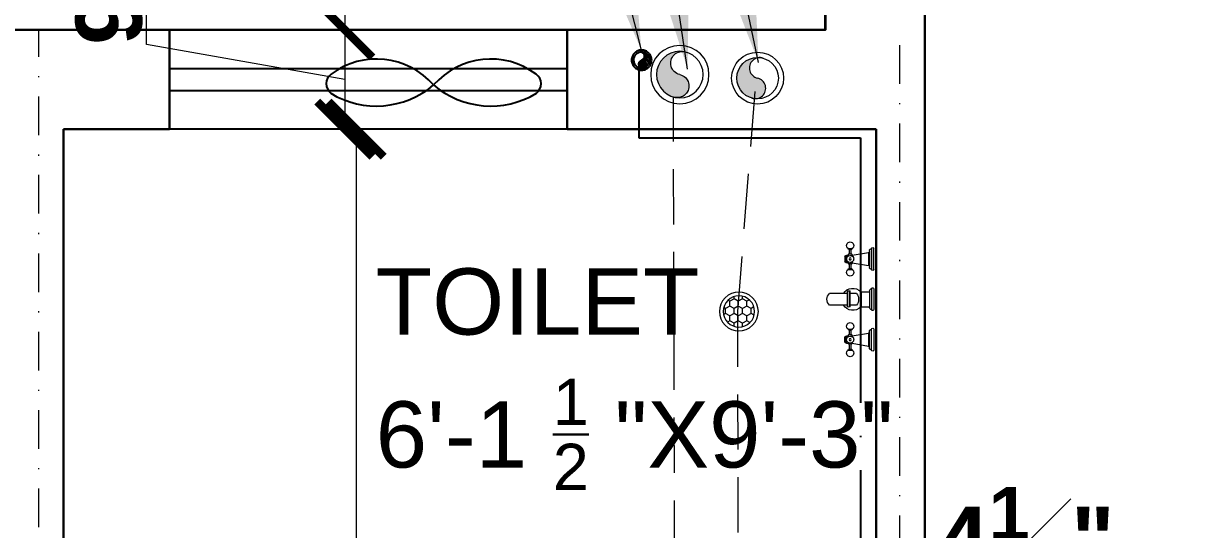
# Model space of a CAD drawing. Header units: feet. Extents: x 18471 to 30550, y -13540 to -11719.
# Drawn here: x 20928.5 to 21034.9, y -12610.9 to -12565.1 of the extents above; entities that cross this region are included whole.
import ezdxf

# ---------------------------------------------------------------- set-up
doc = ezdxf.new("R2010")
doc.units = ezdxf.units.FT
doc.header["$MEASUREMENT"] = 0
doc.header["$PDMODE"] = 2
for name, pattern in [('ACAD_ISO04W100', [30, 24, -3, 0, -3]), ('DASHDOT', [1, 0.5, -0.25, 0, -0.25]), ('DASHED', [0.75, 0.5, -0.25])]:
    doc.linetypes.add(name, pattern=pattern)
doc.layers.get('0').update_dxf_attribs({"lineweight": 30})
for name, color, linetype, lineweight in [('BEAM', 3, 'Continuous', 15), ('BLK_1_FLR_1_BATH', 7, 'Continuous', 0), ('DIM', 7, 'Continuous', 18), ('FIX', 212, 'Continuous', 13), ('P-SOIL', 6, 'Continuous', 18), ('P-WASTE', 130, 'Continuous', 18), ('PL-C.W.S', 90, 'ACAD_ISO04W100', 25), ('TEXT', 7, 'Continuous', 30), ('WALL', 10, 'Continuous', 30), ('wall 2', 7, 'Continuous', 40)]:
    doc.layers.add(name, color=color, linetype=linetype, lineweight=lineweight)
doc.layers.add('BLK_1_FLR_1_BLT_UP_AREA', color=25, linetype='Continuous', true_color=0x995f4c, plot=False)
doc.layers.add('BLK_1_FLR_1_CHAJJA', color=7, linetype='Continuous')
doc.layers.add('W2', color=173, linetype='Continuous')
doc.layers.add('BLK_1_FLR_1_REGULAR_ROOM_2', color=1, linetype='Continuous', plot=False)
doc.styles.add('AR. TEXT 01', font='arialbd.ttf')
doc.styles.add('TEX02', font='GARA.TTF')
doc.dimstyles.new('DIM 50', dxfattribs={"dimtxt": 6, "dimasz": 3, "dimexe": 6, "dimexo": 4, "dimgap": 0.3125, "dimtad": 1, "dimzin": 3, "dimdsep": 46, "dimlunit": 4, "dimtxsty": 'AR. TEXT 01', "dimblk": 'DOT', "dimcen": 0.09, "dimclrd": 5, "dimclre": 5, "dimclrt": 5, "dimazin": 0, "dimtfac": 0.8, "dimtofl": 0, "dimtmove": 1, "dimatfit": 3, "dimfxl": 6, "dimfxlon": 1, "dimfrac": 1, "dimtolj": 1, "dimtzin": 0, "dimlwd": -1, "dimlwe": -1, "dimarcsym": 1})

# ---------------------------------------------------------------- blocks, each defined once
blk = doc.blocks.new('_ArchTick')
at = {"color": 0, "linetype": 'ByBlock', "const_width": 0.15}
blk.add_lwpolyline([(-0.5, -0.5), (0.5, 0.5)], dxfattribs=at)
blk = doc.blocks.new('*D168')
at = {"layer": 'Defpoints', "color": 0, "transparency": 16777216}
for p in [(21001.18114544762, -12430.77846358907), (21001.18114544762, -12558.51330703618), (20642.68114544762, -12565.65837287717)]:
    blk.add_point(p, dxfattribs=at)
at = {"layer": 'DIM', "ltscale": 5, "transparency": 16777216}
for p, q in [((20642.68114544762, -12439.77846358907), (20642.68114544762, -12424.77846358907)), ((21001.18114544762, -12439.77846358907), (21001.18114544762, -12424.77846358907)), ((20642.68114544762, -12430.77846358907), (21001.18114544762, -12430.77846358907))]:
    blk.add_line(p, q, dxfattribs=at)
at = {"layer": 'DIM', "transparency": 16777216, "xscale": 5, "yscale": 5, "zscale": 5, "rotation": 180}
blk.add_blockref('_ArchTick', (20642.68114544762, -12430.77846358907), dxfattribs=at)
at = {"layer": 'DIM', "transparency": 16777216, "xscale": 5, "yscale": 5, "zscale": 5}
blk.add_blockref('_ArchTick', (21001.18114544762, -12430.77846358907), dxfattribs=at)
at = {"layer": 'DIM', "transparency": 16777216, "insert": (20821.93114544762, -12425.59456358907), "char_height": 6, "attachment_point": 5, "style": 'AR. TEXT 01'}
blk.add_mtext('\\A1;29\'-10{\\H0.800000x;\\S1#2;}"', dxfattribs=at)
blk = doc.blocks.new('*D170')
at = {"layer": 'Defpoints', "color": 0, "ltscale": 5, "transparency": 16777216}
for p in [(21227.68114544762, -12404.7890254763), (21227.68114544762, -12556.33949283584), (20642.68114544762, -12602.67774282329)]:
    blk.add_point(p, dxfattribs=at)
at = {"layer": 'DIM', "ltscale": 5, "transparency": 16777216}
for p, q in [((20642.68114544762, -12413.7890254763), (20642.68114544762, -12398.7890254763)), ((21227.68114544762, -12413.7890254763), (21227.68114544762, -12398.7890254763)), ((20642.68114544762, -12404.7890254763), (21227.68114544762, -12404.7890254763))]:
    blk.add_line(p, q, dxfattribs=at)
at = {"layer": 'DIM', "ltscale": 5, "transparency": 16777216, "xscale": 5, "yscale": 5, "zscale": 5, "rotation": 180}
blk.add_blockref('_ArchTick', (20642.68114544762, -12404.7890254763), dxfattribs=at)
at = {"layer": 'DIM', "ltscale": 5, "transparency": 16777216, "xscale": 5, "yscale": 5, "zscale": 5}
blk.add_blockref('_ArchTick', (21227.68114544762, -12404.7890254763), dxfattribs=at)
at = {"layer": 'DIM', "ltscale": 5, "transparency": 16777216, "insert": (20935.18114544762, -12401.41104116525), "char_height": 6, "attachment_point": 5, "style": 'AR. TEXT 01'}
blk.add_mtext('\\A1;48\'-9"', dxfattribs=at)
blk = doc.blocks.new('*D175')
at = {"layer": 'Defpoints', "color": 0, "ltscale": 5, "transparency": 16777216}
for p in [(20932.18114544762, -12628.28146184822), (20927.68114544762, -12647.12126941966), (20932.18114544762, -12647.38947879853)]:
    blk.add_point(p, dxfattribs=at)
at = {"layer": 'DIM', "ltscale": 5, "transparency": 16777216}
for p, q in [((20919.69463527269, -12608.64782439939), (20903.74248656873, -12608.64782439939)), ((20929.93114544762, -12628.28146184822), (20919.69463527269, -12608.64782439939)), ((20927.68114544762, -12637.28146184822), (20927.68114544762, -12622.28146184822)), ((20932.18114544762, -12637.28146184822), (20932.18114544762, -12622.28146184822)), ((20927.68114544762, -12628.28146184822), (20932.18114544762, -12628.28146184822))]:
    blk.add_line(p, q, dxfattribs=at)
at = {"layer": 'DIM', "ltscale": 5, "transparency": 16777216, "xscale": 5, "yscale": 5, "zscale": 5, "rotation": 180}
blk.add_blockref('_ArchTick', (20927.68114544762, -12628.28146184822), dxfattribs=at)
at = {"layer": 'DIM', "ltscale": 5, "transparency": 16777216, "xscale": 5, "yscale": 5, "zscale": 5}
blk.add_blockref('_ArchTick', (20932.18114544762, -12628.28146184822), dxfattribs=at)
at = {"layer": 'DIM', "ltscale": 5, "transparency": 16777216, "insert": (20911.71856092072, -12603.51567910607), "char_height": 6, "attachment_point": 5, "style": 'AR. TEXT 01'}
blk.add_mtext('\\A1;4{\\H0.8x;\\S1#2;}"', dxfattribs=at)
blk = doc.blocks.new('*D177')
at = {"layer": 'Defpoints', "color": 0, "ltscale": 5, "transparency": 16777216}
for p in [(21010.18114544761, -12628.28146184822), (21005.78114544762, -12649.74987343633), (21010.18114544761, -12654.31095391359)]:
    blk.add_point(p, dxfattribs=at)
at = {"layer": 'DIM', "ltscale": 5, "transparency": 16777216}
for p, q in [((21007.98114544761, -12628.28146184822), (21011.36766403561, -12616.9930665549)), ((21011.36766403561, -12616.9930665549), (21027.31981273957, -12616.9930665549)), ((21005.78114544762, -12637.28146184822), (21005.78114544762, -12622.28146184822)), ((21010.18114544761, -12637.28146184822), (21010.18114544761, -12622.28146184822)), ((21005.78114544762, -12628.28146184822), (21010.18114544761, -12628.28146184822))]:
    blk.add_line(p, q, dxfattribs=at)
at = {"layer": 'DIM', "ltscale": 5, "transparency": 16777216, "xscale": 5, "yscale": 5, "zscale": 5, "rotation": 180}
blk.add_blockref('_ArchTick', (21005.78114544762, -12628.28146184822), dxfattribs=at)
at = {"layer": 'DIM', "ltscale": 5, "transparency": 16777216, "xscale": 5, "yscale": 5, "zscale": 5}
blk.add_blockref('_ArchTick', (21010.18114544761, -12628.28146184822), dxfattribs=at)
at = {"layer": 'DIM', "ltscale": 5, "transparency": 16777216, "insert": (21019.34373838759, -12611.86092126159), "char_height": 6, "attachment_point": 5, "style": 'AR. TEXT 01'}
blk.add_mtext('\\A1;4{\\H0.8x;\\S1#2;}"', dxfattribs=at)
blk = doc.blocks.new('*D199')
at = {"layer": 'Defpoints', "color": 0, "ltscale": 5, "transparency": 16777216}
for p in [(20980.87691454543, -12520.65837288002), (20957.64337954695, -12565.65837287716), (20989.48114544763, -12565.65837287716)]:
    blk.add_point(p, dxfattribs=at)
at = {"layer": 'DIM', "ltscale": 5, "transparency": 16777216}
for p, q in [((20966.64337954695, -12520.65837288002), (20951.64337954695, -12520.65837288002)), ((20957.64337954695, -12520.65837288002), (20957.64337954695, -12565.65837287716)), ((20957.64337954695, -12543.15837287859), (20932.89627283256, -12542.8458728786)), ((20932.89627283256, -12542.8458728786), (20932.89627283256, -12560.82012253754)), ((20966.64337954695, -12565.65837287716), (20951.64337954695, -12565.65837287716))]:
    blk.add_line(p, q, dxfattribs=at)
at = {"layer": 'DIM', "ltscale": 5, "transparency": 16777216, "xscale": 5, "yscale": 5, "zscale": 5}
for p, rotation in [((20957.64337954695, -12520.65837288002), 90), ((20957.64337954695, -12565.65837287716), 270)]:
    blk.add_blockref('_ArchTick', p, dxfattribs=dict(at, rotation=rotation))
at = {"layer": 'DIM', "ltscale": 5, "transparency": 16777216, "insert": (20929.5182885215, -12551.83299770807), "char_height": 6, "attachment_point": 5, "rotation": 90, "style": 'AR. TEXT 01'}
blk.add_mtext('\\A1;3\'-9"', dxfattribs=at)
blk = doc.blocks.new('*D200')
at = {"layer": 'Defpoints', "color": 0, "ltscale": 5, "transparency": 16777216}
for p in [(20989.48114544763, -12565.65837287715), (20957.64337954701, -12574.65837287713), (20991.78114544762, -12574.65837287713)]:
    blk.add_point(p, dxfattribs=at)
at = {"layer": 'DIM', "ltscale": 5, "transparency": 16777216}
for p, q in [((20939.68750471737, -12566.99155415274), (20939.68750471737, -12558.41430312955)), ((20966.64337954701, -12565.65837287715), (20951.64337954701, -12565.65837287715)), ((20957.64337954701, -12565.65837287715), (20957.64337954701, -12574.65837287713)), ((20957.64337954701, -12570.15837287714), (20939.68750471737, -12566.99155415274)), ((20966.64337954701, -12574.65837287713), (20951.64337954701, -12574.65837287713))]:
    blk.add_line(p, q, dxfattribs=at)
at = {"layer": 'DIM', "ltscale": 5, "transparency": 16777216, "xscale": 5, "yscale": 5, "zscale": 5}
for p, rotation in [((20957.64337954701, -12565.65837287715), 90), ((20957.64337954701, -12574.65837287713), 270)]:
    blk.add_blockref('_ArchTick', p, dxfattribs=dict(at, rotation=rotation))
at = {"layer": 'DIM', "ltscale": 5, "transparency": 16777216, "insert": (20936.30952040631, -12562.70292864115), "char_height": 6, "attachment_point": 5, "rotation": 90, "style": 'AR. TEXT 01'}
blk.add_mtext('\\A1;9"', dxfattribs=at)
blk = doc.blocks.new('*D201')
at = {"layer": 'Defpoints', "color": 0, "transparency": 16777216}
for p in [(20988.08945183256, -12574.65837287714), (20958.6895881018, -12685.65837288002), (20970.10861218696, -12685.65837288002)]:
    blk.add_point(p, dxfattribs=at)
at = {"layer": 'DIM', "ltscale": 5, "transparency": 16777216}
for p, q in [((20967.6895881018, -12574.65837287714), (20952.6895881018, -12574.65837287714)), ((20958.6895881018, -12574.65837287714), (20958.6895881018, -12685.65837288002)), ((20966.10861218696, -12685.65837288002), (20952.6895881018, -12685.65837288002))]:
    blk.add_line(p, q, dxfattribs=at)
at = {"layer": 'DIM', "transparency": 16777216, "xscale": 5, "yscale": 5, "zscale": 5}
for p, rotation in [((20958.6895881018, -12574.65837287714), 90), ((20958.6895881018, -12685.65837288002), 270)]:
    blk.add_blockref('_ArchTick', p, dxfattribs=dict(at, rotation=rotation))
at = {"layer": 'DIM', "transparency": 16777216, "insert": (20955.31108810157, -12645.79872846539), "char_height": 6, "attachment_point": 5, "rotation": 90, "style": 'AR. TEXT 01'}
blk.add_mtext('\\A1;9\'-3"', dxfattribs=at)
blk = doc.blocks.new('V V F F')
at = {"layer": 'P-SOIL'}
h = blk.add_hatch(color=256, dxfattribs=at)
edge = h.paths.add_edge_path()
edge.add_ellipse((-1174.897316543749, -1791.3298966888), major_axis=(1.414213562375234, 1.414213562375234), ratio=0.9999999999999499, start_angle=324.3817967229876, end_angle=414.3817953112706, ccw=False)
edge.add_ellipse((-1174.897316543744, -1791.329896688799), major_axis=(-1.414213562371475, 1.414213562371475), ratio=0.9999999999999051, start_angle=144.3817981341165, end_angle=234.38179672296718, ccw=False)
edge.add_ellipse((-1174.679076648762, -1792.307395880055), major_axis=(-0.7082137126540621, 0.7082137126540621), ratio=0.9999999999993141, start_angle=-32.414351506228286, end_angle=141.1779476256419, ccw=False)
edge.add_ellipse((-1175.115556434453, -1790.352397491549), major_axis=(-0.7082137126629422, 0.7082137126629423), ratio=0.9999999999987264, start_angle=147.585648493852, end_angle=321.1779422778182)
for radius in [2.499999999999999, 1.999999999999998]:
    blk.add_circle((-1174.897316543745, -1791.329896688808), radius, dxfattribs=at)
for centre, start, end in [((-1175.115556434463, -1790.352397491549), 282.5856484936799, 108.9933520330306), ((-1174.679076648769, -1792.307395880055), 102.5856484936798, 288.9933520330306)]:
    blk.add_arc(centre, 1.001565437499833, start, end, dxfattribs=at)
blk = doc.blocks.new('100')
at = {"layer": 'P-WASTE'}
blk.add_hatch(color=256, dxfattribs=at).paths.add_polyline_path([(0.3260249795212076, 1.973248008309383, 0.4142135551564638), (-1.973248001145293, 0.3260250230132442, 0.414213555159394), (-0.3260250724852085, -1.973247998235819, 0.9455893433159012), (-1.45519e-11, -5.457e-12, -0.9455892991167292)])
for radius in [2.499999999999999, 1.999999999999998]:
    blk.add_circle((2.12549e-09, -3.00588e-09), radius, dxfattribs=at)
for centre, start, end in [((0.21823989284348, 0.9774991942531398), 71.00664796697363, 257.4143515063175), ((-0.21823989285076, -0.97749919425223), 251.0066479669736, 77.41435150631733)]:
    blk.add_arc(centre, 1.001565437499833, start, end, dxfattribs=at)
blk = doc.blocks.new('_Dot')
at = {"color": 0, "linetype": 'ByBlock', "lineweight": -2}
blk.add_line((-0.5, 0), (-1, 0), dxfattribs=at)
at = {"color": 0, "linetype": 'ByBlock', "const_width": 0.5}
blk.add_lwpolyline([(-0.25, 0, 1), (0.25, 0, 1)], format="xyb", close=True, dxfattribs=at)
blk = doc.blocks.new('DF DF')
at = {"layer": 'PL-C.W.S', "ltscale": 2}
h = blk.add_hatch(dxfattribs=at)
h.set_pattern_fill('JIS_LC_20', color=256, scale=0.00030976, style=0)
h.set_pattern_definition([(135.0000000015881, (-713.6371133431317, -1892.405334894047), (0.0045997013275512, 0.0045997013272962), []), (135.0000000015881, (-713.6372434423317, -1892.405334894047), (0.0045997013275512, 0.0045997013272962), [])])
edge = h.paths.add_edge_path()
edge.add_ellipse((-1141.155969474507, -1786.047756641909), major_axis=(-0.0172638459292222, 3.67380965955e-05), ratio=0.9999999999448315, start_angle=109.7335148373989, end_angle=250.5103398213486)
edge.add_ellipse((-1141.150174988148, -1786.064019041909), major_axis=(-0.0325247972641925, 1.33438009235e-05), ratio=0.9999999999445645, start_angle=180.0235064780413, end_angle=270.02350647804116, ccw=False)
edge.add_ellipse((-1141.150174988148, -1786.064019041909), major_axis=(0.0325247727854484, 4.20759883691e-05), ratio=0.9999999999445631, start_angle=269.92587879808355, end_angle=359.9258787994174, ccw=False)
edge.add_ellipse((-1141.143692296203, -1786.080281441909), major_axis=(0.0175068814637724, 7.0747587468e-06), ratio=0.9999999999445439, start_angle=111.71059004010041, end_angle=248.24310202751678, ccw=False)
at = {"layer": 'PL-C.W.S', "ltscale": 2, "extrusion": (0, 0, -1)}
for centre, major_axis, ratio, start_param, end_param in [((-1141.150174988148, -1786.064019041909), (0.0403307360506055, 3.58698504617e-05), 0.99999999994456, 3.142482045763561, 9.425667352943147), ((-1141.150174988148, -1786.064019041909), (0.0325247258547981, 6.94492913112e-05), 0.9999999999445602, 3.14372792710681, 9.426913234286395), ((-1141.143692296203, -1786.080281441909), (-0.0175068160262084, 4.83866055586e-05), 0.9999999999442701, -1.194234800505054, 1.188707069907176), ((-1141.157000834208, -1786.047895540491), (0.0175068160262084, -4.83866055586e-05), 0.9999999999442701, -1.194234800505054, 1.188707069907176)]:
    blk.add_ellipse(centre, major_axis=major_axis, ratio=ratio, start_param=start_param, end_param=end_param, dxfattribs=at)
blk = doc.blocks.new('SDSD')
at = {"layer": 'P-WASTE'}
h = blk.add_hatch(dxfattribs=at)
h.set_pattern_fill('HONEY', color=1, scale=5, angle=89.99999999999999, style=0)
h.set_pattern_definition([(90, (-50211.70994705233, 107515.0274732832), (-0.9610410944236026, 1.664572011413838), [1.109714674275892, -2.219429348551784]), (210.0000000065067, (-50211.70994705233, 107515.0274732832), (-0.9610411007230739, -1.664572007776834), [1.109714674057612, -2.219429348115224]), (149.9999999934931, (-50211.70994705233, 107515.0274732832), (-1.922082195146676, 3.6370019e-09), [-2.219429348115224, 1.109714674057612])])
edge = h.paths.add_edge_path()
edge.add_ellipse((782.6991829816105, -7166.742797922514), major_axis=(2.510997668090563, 2.510997668090568), ratio=0.9999999999971002, start_angle=0, end_angle=360, ccw=False)
at = {"layer": 'P-WASTE', "extrusion": (0, 0, -1)}
for centre, major_axis, ratio, start_param, end_param in [((782.6991829816105, -7166.742797922309), (3.113637108428522, 3.113637108428522), 0.99999999999766, 3.141592653458931, 9.424777960638515), ((782.6991829816105, -7166.742797922514), (3.113637108428516, 3.113637108428521), 0.9999999999953298, 3.141592653458931, 9.424777960638515), ((782.6991829816105, -7166.742797922309), (2.510997668090565, 2.510997668090568), 0.9999999999971, 3.141592653459396, 9.424777960638982), ((782.6991829816105, -7166.742797922514), (2.510997668090565, 2.510997668090568), 0.9999999999971, 3.141592653459396, 9.424777960638982)]:
    blk.add_ellipse(centre, major_axis=major_axis, ratio=ratio, start_param=start_param, end_param=end_param, dxfattribs=at)
blk = doc.blocks.new('fdfff')
at = {"layer": 'FIX'}
for p, q in [((-439.9936460015013, -5099.794814732304, 0.20762841340752), (-439.9936460015013, -5098.092338620205, 0.20762841340752)), ((-439.7870236596209, -5098.078081011102, 0.22817528969225), (-439.7870236596209, -5099.809340666404, 0.20762841340752)), ((-439.6376845878258, -5098.23440669429, 0.22817528969225), (-439.6376845878258, -5099.652746658321, 0.22817528969225)), ((-438.2163880382141, -5098.639274051369, 1.070132213926159), (-439.5423170475113, -5098.413384540116, 1.070132213926159)), ((-439.5423170475113, -5098.413384540116, 1.070132213926159), (-439.5423170475113, -5099.473768812393, 1.070132213926159)), ((-437.8761535013033, -5098.079588376322, 1.070132213926159), (-438.205106988811, -5098.079588376322, 1.070132213926159)), ((-438.205106988811, -5098.079588376322, 1.070132213926159), (-438.205106988811, -5098.110718818439, 1.070132213926159)), ((-438.1502720053247, -5098.557215489591, 1.070132213926159), (-437.9310915181995, -5098.557215489591, 1.070132213926159)), ((-437.9572165929129, -5098.160090196818, 1.070132213926159), (-438.1241469305241, -5098.160090196818, 1.070132213926159)), ((-437.8761535013033, -5098.079588376322, 1.070132213926159), (-437.8761535013033, -5098.110718818439, 1.070132213926159)), ((-437.8564111968151, -5098.635829710431, 1.070132213926159), (-437.8564111968151, -5098.711869751176, 1.070132213926159)), ((-437.7329530385032, -5098.636270803428, 1.070132213926159), (-437.7329530385032, -5099.250882549073, 1.070132213926159)), ((-437.6711387261166, -5098.666774950295, 1.070132213926159), (-437.7329530385032, -5098.666774950295, 1.070132213926159)), ((-437.6711387261166, -5098.666774950295, 1.070132213926159), (-437.6711387261166, -5099.220378402307, 1.070132213926159)), ((-437.6100551688286, -5098.729148853403, 1.070132213926159), (-437.6100551688286, -5099.158004499201, 1.070132213926159)), ((-438.2163880382141, -5099.247879301241, 1.070132213926159), (-439.5423170475113, -5099.473768812393, 1.070132213926159)), ((-438.205106988811, -5099.807564976261, 1.070132213926159), (-438.205106988811, -5099.776434534056, 1.070132213926159)), ((-437.8761535013033, -5099.807564976261, 1.070132213926159), (-438.205106988811, -5099.807564976261, 1.070132213926159)), ((-438.1502720053247, -5099.329937862909, 1.070132213926159), (-437.9310915181995, -5099.329937862909, 1.070132213926159)), ((-437.9572165929129, -5099.727063155762, 1.070132213926159), (-438.1241469305241, -5099.727063155762, 1.070132213926159)), ((-437.8761535013033, -5099.807564976261, 1.070132213926159), (-437.8761535013033, -5099.776434534056, 1.070132213926159)), ((-437.8564111968151, -5099.251323642151, 1.070132213926159), (-437.8564111968151, -5099.17528360142, 1.070132213926159)), ((-437.6711387261166, -5099.220378402307, 1.070132213926159), (-437.7329530385032, -5099.220378402307, 1.070132213926159)), ((-439.9936460015013, -5101.40166845412, -0.64357942327109), (-439.9936460015013, -5103.104144566191, -0.64357942327109)), ((-439.7870236596209, -5101.387410844953, -0.62303254698635), (-439.7870236596209, -5103.118670500254, -0.64357942327109)), ((-439.6376845878258, -5101.544018196008, -0.62303254698635), (-439.6376845878258, -5102.962076492151, -0.62303254698635)), ((-438.9422280378346, -5101.643157002909, 1.070132213926159), (-439.6376845878258, -5101.643157002909, 1.070132213926159)), ((-438.9422280378346, -5101.643157002909, 1.070132213926159), (-438.9422280378346, -5102.885394816667, 1.070132213926159)), ((-438.9074385237178, -5101.628709930708, 1.070132213926159), (-438.9074385237178, -5102.899841888831, 1.070132213926159)), ((-438.5638060339259, -5101.784066761458), (-438.0423340749984, -5101.784066761458)), ((-438.0423340749984, -5102.888360252912, 1.070132213926159), (-438.0423340749984, -5101.579353504671, 1.070132213926159)), ((-438.0177171031244, -5102.894312139317, 1.070132213926159), (-438.0177171031244, -5101.573401618288, 1.070132213926159)), ((-437.8198283457022, -5101.573401618288, 1.070132213926159), (-437.8198283457022, -5102.894312139317, 1.070132213926159)), ((-437.7952113737118, -5101.579353504671, 1.070132213926159), (-437.7952113737118, -5102.888360252912, 1.070132213926159)), ((-437.7952113737118, -5101.784066761458), (-436.3390548183232, -5101.784066761458)), ((-438.9422280378346, -5102.885394816667, 1.070132213926159), (-439.6376845878258, -5102.885394816667, 1.070132213926159)), ((-438.5638060339259, -5102.74448505808), (-438.0423340749984, -5102.74448505808)), ((-437.7952113737118, -5102.74448505808), (-436.3390548183232, -5102.74448505808)), ((-439.9936460015013, -5104.733495657638, 0.20762841340752), (-439.9936460015013, -5106.435971769708, 0.20762841340752)), ((-439.7870236596209, -5106.450229378868, 0.22817528969225), (-439.7870236596209, -5104.718969723559, 0.20762841340752)), ((-437.8761535013033, -5104.720745413695, 1.070132213926159), (-438.205106988811, -5104.720745413695, 1.070132213926159)), ((-438.205106988811, -5104.720745413695, 1.070132213926159), (-438.205106988811, -5104.751875855887, 1.070132213926159)), ((-437.9572165929129, -5104.801247234149, 1.070132213926159), (-438.1241469305241, -5104.801247234149, 1.070132213926159)), ((-437.8761535013033, -5104.720745413695, 1.070132213926159), (-437.8761535013033, -5104.751875855887, 1.070132213926159)), ((-439.6376845878258, -5106.293903695674, 0.22817528969225), (-439.6376845878258, -5104.875563731662, 0.22817528969225)), ((-438.2163880382141, -5105.280431088729, 1.070132213926159), (-439.5423170475113, -5105.054541577519, 1.070132213926159)), ((-439.5423170475113, -5105.054541577519, 1.070132213926159), (-439.5423170475113, -5106.114925849761, 1.070132213926159)), ((-438.1502720053247, -5105.198372526995, 1.070132213926159), (-437.9310915181995, -5105.198372526995, 1.070132213926159)), ((-437.8564111968151, -5105.276986747828, 1.070132213926159), (-437.8564111968151, -5105.353026788449, 1.070132213926159)), ((-437.7329530385032, -5105.892039586477, 1.070132213926159), (-437.7329530385032, -5105.277427840883, 1.070132213926159)), ((-437.6711387261166, -5105.307931987656, 1.070132213926159), (-437.7329530385032, -5105.307931987656, 1.070132213926159)), ((-437.6711387261166, -5105.861535439689, 1.070132213926159), (-437.6711387261166, -5105.307931987656, 1.070132213926159)), ((-437.6100551688286, -5105.799161536561, 1.070132213926159), (-437.6100551688286, -5105.370305890772, 1.070132213926159)), ((-438.2163880382141, -5105.889036338595, 1.070132213926159), (-439.5423170475113, -5106.114925849761, 1.070132213926159)), ((-438.205106988811, -5106.448722013643, 1.070132213926159), (-438.205106988811, -5106.417591571428, 1.070132213926159)), ((-437.8761535013033, -5106.448722013643, 1.070132213926159), (-438.205106988811, -5106.448722013643, 1.070132213926159)), ((-438.1502720053247, -5105.971094900327, 1.070132213926159), (-437.9310915181995, -5105.971094900327, 1.070132213926159)), ((-437.9572165929129, -5106.368220193107, 1.070132213926159), (-438.1241469305241, -5106.368220193107, 1.070132213926159)), ((-437.8761535013033, -5106.448722013643, 1.070132213926159), (-437.8761535013033, -5106.417591571428, 1.070132213926159)), ((-437.8564111968151, -5105.892480679511, 1.070132213926159), (-437.8564111968151, -5105.816440638811, 1.070132213926159)), ((-437.6711387261166, -5105.861535439689, 1.070132213926159), (-437.7329530385032, -5105.861535439689, 1.070132213926159))]:
    blk.add_line(p, q, dxfattribs=at)
for centre in [(-438.0406817617186, -5098.943576676255, -0.5864398341488803), (-438.0406817617186, -5105.584733713709, -0.5864398341488803)]:
    blk.add_circle(centre, 0.0820232687790191, dxfattribs=at)
for centre, radius, start, end in [((-439.8887157135177, -5098.108106581727, 0.20762841340752), 0.1061084065881228, 16.58870761552081, 171.4540590152905), ((-438.0406817617186, -5097.833033056319, 0.19733891487661), 0.2960358240422817, 303.6067164626585, 236.3932835373415), ((-439.7190729585997, -5098.057221847092, 0.22817528969225), 0.0710019746964819, 196.8581806348353, 267.4116657366103), ((-439.7263056866067, -5098.218159492842, 0.22817528969225), 0.0900981171500153, 349.6111421854599, 87.43871116543016), ((-439.6717213939118, -5098.521132158378, 1.070132213926159), 0.1683895308833376, 39.7822189855939, 78.33837664191098), ((-438.0406817617186, -5098.943576676255, -0.5864398341488803), 0.2960468548223106, 125.8538504705797, 234.1461495294202), ((-438.0979048660083, -5098.66714936601, 1.070132213926159), 0.1217693494315759, 115.4708534690639, 197.4312066331036), ((-438.0406817617186, -5098.943576676255, -0.5864398341488803), 0.2960468548223106, 234.1461495294202, 125.8538504705797), ((-438.1328376815071, -5098.083294132042, 1.070132213926159), 0.0772979055238589, 200.7807033480267, 276.5323884085066), ((-439.3257287006126, -5098.280465544776, 1.070132213926159), 1.207596362525283, 346.7515409576356, 5.720845926215266), ((-436.7556348228244, -5098.280465544776, 1.070132213926159), 1.207596362525283, 174.2791540737846, 193.2484590423643), ((-437.9484228086075, -5098.083294132042, 1.070132213926159), 0.0772979055238589, 263.4676115914934, 339.2192966519734), ((-437.9834586575161, -5098.66714936601, 1.070132213926159), 0.1217693494315759, 342.5687933668964, 64.5291465309361), ((-437.7951816226121, -5098.775857415471, 1.070132213926159), 0.1528293785214648, 65.97238845840135, 113.6181989813814), ((-437.6874965070165, -5098.743891237326, 1.070132213926159), 0.0788320919670414, 10.77833825125858, 78.02402359804032), ((-439.8887157135177, -5099.779046770782, 0.20762841340752), 0.1061084065881228, 188.5459409847095, 343.4112923844792), ((-439.7190729585997, -5099.829931505403, 0.22817528969225), 0.0710019746964819, 92.5883342633898, 163.1418193651646), ((-439.7263056866067, -5099.66899385977, 0.22817528969225), 0.0900981171500153, 272.5612888345698, 10.38885781454017), ((-439.6717213939118, -5099.36602119419, 1.070132213926159), 0.1683895308833376, 281.6616233580891, 320.2177810144061), ((-438.0406817617186, -5100.054120296249, 0.19733891487661), 0.2960358240422817, 123.6067164626584, 56.39328353734151), ((-438.0979048660083, -5099.220003986506, 1.070132213926159), 0.1217693494315759, 162.5687933668963, 244.5291465309361), ((-438.1328376815071, -5099.803859220461, 1.070132213926159), 0.0772979055238589, 83.46761159149342, 159.2192966519733), ((-439.3257287006126, -5099.606687807725, 1.070132213926159), 1.207596362525283, 354.2791540737847, 13.24845904236436), ((-436.7556348228244, -5099.606687807725, 1.070132213926159), 1.207596362525283, 166.7515409576356, 185.7208459262151), ((-437.9484228086075, -5099.803859220461, 1.070132213926159), 0.0772979055238589, 20.78070334802668, 96.53238840850653), ((-437.9834586575161, -5099.220003986506, 1.070132213926159), 0.1217693494315759, 295.4708534690638, 17.43120663310359), ((-437.7951816226121, -5099.11129593711, 1.070132213926159), 0.1528293785214648, 246.3818010186186, 294.0276115415987), ((-437.6874965070165, -5099.143262115255, 1.070132213926159), 0.0788320919670414, 281.9759764019597, 349.2216617487414), ((-439.8887157135177, -5101.417436415628, -0.64357942327109), 0.1061084065881228, 16.58870761552081, 171.4540590152905), ((-439.7190729585997, -5101.366551680943, -0.62303254698635), 0.0710019746964819, 196.8581806348353, 267.4116657366103), ((-439.7379514951023, -5101.537042764008, -0.62303254698635), 0.1005092501170441, 356.0204226082332, 81.02943074122697), ((-438.9406922832129, -5101.597743930375, 1.070132213926159), 0.0454390328152913, 268.0631406409744, 317.0402371382626), ((-438.2591341615189, -5102.264275909736, 0.2274752523048), 0.9073167708099047, 31.95566866844981, 135.6046319082383), ((-437.9772300153272, -5102.26426442853), 0.7580641298657237, 140.694691672089, 219.305308327911), ((-437.9187727243988, -5102.036518843888, 1.070132213926159), 0.4735689546355308, 74.87562468803317, 105.1243753119668), ((-436.7657116207118, -5102.264275909736), 0.642368160172695, 311.6204880951193, 48.37951190488075), ((-438.9406922832129, -5102.930807889258, 1.070132213926159), 0.0454390328152913, 42.95976286234757, 91.93685935902559), ((-438.2591341615189, -5102.264275909736, 0.2274752523048), 0.9073167708099047, 224.3953680917617, 328.0443313315501), ((-439.8887157135177, -5103.088376604659, -0.64357942327109), 0.1061084065881228, 188.5459409847095, 343.4112923844792), ((-439.7190729585997, -5103.13926133934, -0.62303254698635), 0.0710019746964819, 92.5883342633898, 163.1418193651646), ((-439.7379514951023, -5102.969051924148, -0.62303254698635), 0.1005092501170441, 278.970569258773, 3.97957739176681), ((-437.9187727243988, -5102.431194913719, 1.070132213926159), 0.4735689546355308, 254.8756246880333, 285.1243753119667), ((-439.8887157135177, -5104.749263619094, 0.20762841340752), 0.1061084065881228, 16.58870761552081, 171.4540590152905), ((-439.7190729585997, -5104.698378884473, 0.22817528969225), 0.0710019746964819, 196.8581806348353, 267.4116657366103), ((-439.7263056866067, -5104.859316530208, 0.22817528969225), 0.0900981171500153, 349.6111421854599, 87.43871116543016), ((-438.0406817617186, -5104.474190093693, 0.19733891487661), 0.2960358240422817, 303.6067164626585, 236.3932835373415), ((-438.1328376815071, -5104.724451169408, 1.070132213926159), 0.0772979055238589, 200.7807033480267, 276.5323884085066), ((-439.3257287006126, -5104.921622582267, 1.070132213926159), 1.207596362525283, 346.7515409576356, 5.720845926215266), ((-436.7556348228244, -5104.921622582267, 1.070132213926159), 1.207596362525283, 174.2791540737846, 193.2484590423643), ((-437.9484228086075, -5104.724451169408, 1.070132213926159), 0.0772979055238589, 263.4676115914934, 339.2192966519734), ((-439.6286175491114, -5105.077071024918, 1.070132213926159), 0.089192783151332, 14.63098900816078, 95.83457521870675), ((-438.0406817617186, -5105.584733713709, -0.5864398341488803), 0.2960468548223106, 125.8538504705797, 234.1461495294202), ((-438.0979048660083, -5105.308306403407, 1.070132213926159), 0.1217693494315759, 115.4708534690639, 197.4312066331036), ((-438.0406817617186, -5105.584733713709, -0.5864398341488803), 0.2960468548223106, 234.1461495294202, 125.8538504705797), ((-437.9834586575161, -5105.308306403407, 1.070132213926159), 0.1217693494315759, 342.5687933668964, 64.5291465309361), ((-437.7951816226121, -5105.417014452876, 1.070132213926159), 0.1528293785214648, 65.97238845840135, 113.6181989813814), ((-437.6874965070165, -5105.38504827473, 1.070132213926159), 0.0788320919670414, 10.77833825125858, 78.02402359804032), ((-439.8887157135177, -5106.42020380818, 0.20762841340752), 0.1061084065881228, 188.5459409847095, 343.4112923844792), ((-439.7190729585997, -5106.471088542879, 0.22817528969225), 0.0710019746964819, 92.5883342633898, 163.1418193651646), ((-439.7263056866067, -5106.310150897129, 0.22817528969225), 0.0900981171500153, 272.5612888345698, 10.38885781454017), ((-439.6286175491114, -5106.092396402408, 1.070132213926159), 0.089192783151332, 264.1654247812933, 345.3690109918392), ((-438.0406817617186, -5106.695277333725, 0.19733891487661), 0.2960358240422817, 123.6067164626584, 56.39328353734151), ((-438.0979048660083, -5105.861161023888, 1.070132213926159), 0.1217693494315759, 162.5687933668963, 244.5291465309361), ((-438.1328376815071, -5106.445016257822, 1.070132213926159), 0.0772979055238589, 83.46761159149342, 159.2192966519733), ((-439.3257287006126, -5106.247844845158, 1.070132213926159), 1.207596362525283, 354.2791540737847, 13.24845904236436), ((-436.7556348228244, -5106.247844845158, 1.070132213926159), 1.207596362525283, 166.7515409576356, 185.7208459262151), ((-437.9484228086075, -5106.445016257822, 1.070132213926159), 0.0772979055238589, 20.78070334802668, 96.53238840850653), ((-437.9834586575161, -5105.861161023888, 1.070132213926159), 0.1217693494315759, 295.4708534690638, 17.43120663310359), ((-437.7951816226121, -5105.752452974477, 1.070132213926159), 0.1528293785214648, 246.3818010186186, 294.0276115415987), ((-437.6874965070165, -5105.784419152609, 1.070132213926159), 0.0788320919670414, 281.9759764019597, 349.2216617487414)]:
    blk.add_arc(centre, radius, start, end, dxfattribs=at)
blk = doc.blocks.new('SWFEFF')
at = {"layer": 'wall 2', "color": 5, "lineweight": 25, "ltscale": 5}
for centre, radius, start, end in [((-258541.7183736895, -43834.97410130199), 26.47758639121562, 41.21677261851282, 126.6697224248475), ((-258501.8843248699, -43834.97410130199), 26.47758639121562, 53.33027757539385, 138.7832273808153), ((-258555.0844647887, -43817.11445744663), 4.170635699727545, 125.9138112812835, 232.2917208341556), ((-258488.5182337707, -43817.11445744663), 4.170635699727545, 307.7082791660243, 54.08618871891192), ((-258541.7183736895, -43794.13984514807), 30.71941671485702, 238.7922875635669, 310.417536066181), ((-258501.8843248699, -43794.13984514807), 30.71941671485702, 229.5824639336302, 301.2077124357013)]:
    blk.add_arc(centre, radius, start, end, dxfattribs=at)
blk = doc.blocks.new('A$C3772fbca')
at = {"layer": 'BEAM', "linetype": 'DASHDOT', "ltscale": 7}
for p, q in [((287.2499972375081, 215.7482515032025), (287.2499972375081, 630.0000007659837)), ((365.2499972375081, 405.0000007660128), (365.2499972375081, 630.0000007659837))]:
    blk.add_line(p, q, dxfattribs=at)

msp = doc.modelspace()

# ---------------------------------------------------------------- linework, layer by layer
at = {"layer": 'BLK_1_FLR_1_BATH', "color": 3, "elevation": 0.02260156391333}
msp.add_lwpolyline([(20932.18114544762, -12618.15837287995), (21005.78114544761, -12618.15837287995), (21005.78114544761, -12574.65837288002), (20932.18114544762, -12574.65837288002)], close=True, dxfattribs=at)
at = {"layer": 'BLK_1_FLR_1_BLT_UP_AREA', "color": 25, "elevation": 0.02260156391333}
msp.add_lwpolyline([(20642.68114544762, -12565.65837287717), (21001.18114544762, -12565.65837287717), (21001.18114544757, -12520.65837288002), (21227.68114544762, -12520.65837288002), (21227.68114544609, -12988.65837288002), (21155.68114544763, -12988.65837288003), (21155.68114544762, -13204.65837288005), (21035.68114544762, -13204.65837288003), (21035.68114544762, -12988.65837288003), (20642.68114544762, -12988.65837288002), (20642.68114544762, -12565.65837287717)], dxfattribs=at)
at = {"layer": 'BLK_1_FLR_1_CHAJJA', "elevation": 0.02260156391333}
msp.add_lwpolyline([(20666.63865894853, -12565.65837287713), (20666.63865894853, -12493.65837288001), (21001.13865894853, -12493.65837288002), (21001.13865894853, -12448.65837288002), (21203.68114544762, -12448.65837288002), (21203.68114544762, -12520.65837288002), (21001.13865894853, -12520.65837288002), (21001.13865894855, -12565.65837288002), (20666.63865894853, -12565.65837287713)], dxfattribs=at)
at = {"layer": 'BLK_1_FLR_1_REGULAR_ROOM_2', "color": 1, "elevation": 0.02260156391333}
msp.add_lwpolyline([(21010.18114544762, -12529.65837288002), (21223.18114544762, -12529.65837288002), (21223.18114544762, -12685.65837288003), (21010.18114544762, -12685.65837288003)], close=True, dxfattribs=at)
at = {"layer": 'P-SOIL', "linetype": 'DASHED', "ltscale": 10, "elevation": 0.02260156391333}
msp.add_lwpolyline([(20987.54730170269, -12628.28146184822), (20987.41825871749, -12571.7488128898)], dxfattribs=at)
at = {"layer": 'P-WASTE', "linetype": 'DASHED', "ltscale": 10, "elevation": 0.02260156391333}
msp.add_lwpolyline([(20993.25398206119, -12664.57377933423), (20993.34886824011, -12641.18360916794), (20993.23447686437, -12591.17611571492), (20994.82938106067, -12570.95720269438)], dxfattribs=at)
at = {"layer": 'PL-C.W.S'}
msp.add_lwpolyline([(20984.28584871037, -12568.82413183838), (20984.28584871037, -12575.4478328385), (21004.35605062801, -12575.4478328385), (21004.35605062801, -12666.4478328385), (20999.35605062801, -12666.4478328385)], dxfattribs=at)
at = {"layer": 'W2'}
for p, q in [((20941.78114544761, -12565.65837287715, 0.02260156391333), (20977.78114544762, -12565.65837287715, 0.02260156391333)), ((20941.78114544761, -12569.15837287715, 0.02260156391333), (20977.78114544761, -12569.15837287715, 0.02260156391333)), ((20941.78114544761, -12571.15837287715, 0.02260156391333), (20977.78114544761, -12571.15837287715, 0.02260156391333)), ((20977.78114544761, -12574.65837287714, 0.02260156391333), (20941.78114544761, -12574.65837287714, 0.02260156391333))]:
    msp.add_line(p, q, dxfattribs=at)
at = {"layer": 'WALL'}
for p, q in [((21001.18114544762, -12565.65837287714, 0.02260156391333), (21001.18114544762, -12520.65837288002, 0.02260156391333)), ((21010.18114544763, -12790.65837287998, 0.02260156391333), (21010.18114544762, -12529.65837288002, 0.02260156391333)), ((20941.78114544762, -12565.65837287715, 0.02260156391333), (20909.68114544762, -12565.65837287715, 0.02260156391333)), ((20941.78114544761, -12574.65837287714, 0.02260156391333), (20941.78114544761, -12565.65837287715, 0.02260156391333)), ((20977.78114544761, -12574.65837287714, 0.02260156391333), (20977.78114544761, -12565.65837287715, 0.02260156391333)), ((21001.18114544762, -12565.65837287714, 0.02260156391333), (20977.78114544762, -12565.65837287715, 0.02260156391333)), ((20932.18114544763, -12690.15837288002, 0.02260156391333), (20932.18114544762, -12574.65837287714, 0.02260156391333)), ((20941.78114544761, -12574.65837287714, 0.02260156391333), (20932.18114544762, -12574.65837287714, 0.02260156391333)), ((21005.78114544761, -12574.65837287714, 0.02260156391333), (20977.78114544762, -12574.65837287714, 0.02260156391333)), ((21005.78114544762, -12685.65837288002, 0.02260156391333), (21005.78114544761, -12574.65837287714, 0.02260156391333))]:
    msp.add_line(p, q, dxfattribs=at)

# ---------------------------------------------------------------- block references
at = {"ltscale": 5}
msp.add_blockref('A$C3772fbca', (20642.68114821013, -13195.65837364311, 0.02260156391333), dxfattribs=at)
at = {"layer": 'FIX', "xscale": -1.10000000000582, "yscale": 1.10000000000582, "zscale": 1.10000000000582, "rotation": 359.9999999999998}
msp.add_blockref('fdfff', (20521.57507536079, -6977.580418147858, 0.7305389295152703), dxfattribs=at)
at = {"layer": 'P-SOIL', "xscale": -1.056521739650629, "yscale": 1.056521739184969, "zscale": 1.056521739115739}
msp.add_blockref('V V F F', (19746.68866928065, -10677.13652111628), dxfattribs=at)
at = {"layer": 'P-WASTE'}
for name, p, xscale, yscale, zscale in [('100', (20995.03454174193, -12570.03828545153), 0.9400695655276597, 0.9400695655276597, 0.9400695655276597), ('SDSD', (20680.26343286565, -9724.474106786422, 0.02260156391333), 0.3999999999941799, 0.3999999999941799, 0.3999999999941799)]:
    msp.add_blockref(name, p, dxfattribs=dict(at, xscale=xscale, yscale=yscale, zscale=zscale))
at = {"layer": 'PL-C.W.S', "xscale": 22.60173912992468, "yscale": 22.60173912992468, "zscale": 22.60173912992468}
msp.add_blockref('DF DF', (46776.51048300498, 27799.74584586595), dxfattribs=at)
at = {"layer": 'TEXT', "lineweight": 18, "xscale": 0.25981214408161, "yscale": 0.25981214408161, "zscale": 0.25981214408161}
msp.add_blockref('SWFEFF', (88132.79536963261, -1186.332536413871, 0.02260156391333), dxfattribs=at)

# ---------------------------------------------------------------- texts
at = {"layer": 'TEXT', "insert": (20960.44652492542, -12587.26912029048, 0.02260156391333), "char_height": 6, "width": 53.64634563345679, "attachment_point": 1, "style": 'TEX02'}
msp.add_mtext('\\A1;{\\fArial|b0|i0|c0|p34;TOILET\\P6\'-1 \\H0.7x;\\S1/2;\\H1.42857x; "X9\'-3"}', dxfattribs=at)

# ---------------------------------------------------------------- dimensions: what is measured, and where the dimension line sits
at = {"layer": 'DIM', "ltscale": 5}
for base, p1, p2, picture, middle in [((21227.68114544762, -12404.7890254763, 0.02260156391333), (20642.68114544762, -12602.67774282329, 0.02260156391333), (21227.68114544762, -12556.33949283584, 0.02260156391333), '*D170', (20935.18114544762, -12401.41104116525, 0.02260156391333)), ((21001.18114544762, -12430.77846358907, 0.02260156391333), (20642.68114544762, -12565.65837287717, 0.02260156391333), (21001.18114544762, -12558.51330703618, 0.02260156391333), '*D168', (20821.93114544762, -12425.59456358907, 0.02260156391333)), ((21010.18114544761, -12628.28146184822, 0.02260156391333), (21005.78114544762, -12649.74987343633, 0.02260156391333), (21010.18114544761, -12654.31095391359, 0.02260156391333), '*D177', (21011.68016403561, -12611.86092126159, 0.02260156391333))]:
    dim = msp.add_linear_dim(base=base, p1=p1, p2=p2, dimstyle='DIM 50', override={"dimtxt": 6, "dimasz": 5, "dimblk": 'ArchTick', "dimclrd": 256, "dimclre": 256, "dimclrt": 256, "dimfxl": 9}, dxfattribs=at)
    dim.commit()
    dim.dimension.update_dxf_attribs({"geometry": picture, "text_midpoint": middle})
for base, p1, p2, picture, middle in [((20957.64337954695, -12565.65837287716, 0.02260156391333), (20980.87691454542, -12520.65837288002, 0.02260156391333), (20989.48114544762, -12565.65837287715, 0.02260156391333), '*D199', (20932.89627283255, -12543.15837287861, 0.02260156391333)), ((20957.64337954701, -12574.65837287713, 0.02260156391333), (20989.48114544762, -12565.65837287714, 0.02260156391333), (20991.78114544761, -12574.65837287713, 0.02260156391333), '*D200', (20939.68750471736, -12566.67905415275, 0.02260156391333)), ((20958.6895881018, -12685.65837288002, 0.02260156391333), (20988.08945183256, -12574.65837287714, 0.02260156391333), (20970.10861218696, -12685.65837288002, 0.02260156391333), '*D201', (20958.68958810157, -12645.79872846539, 0.02260156391333))]:
    dim = msp.add_linear_dim(base=base, p1=p1, p2=p2, angle=90, dimstyle='DIM 50', override={"dimtxt": 6, "dimasz": 5, "dimblk": 'ArchTick', "dimclrd": 256, "dimclre": 256, "dimclrt": 256, "dimfxl": 9}, dxfattribs=at)
    dim.commit()
    dim.dimension.update_dxf_attribs({"geometry": picture, "text_midpoint": middle, "dimtype": 160})
dim = msp.add_linear_dim(base=(20932.18114544762, -12628.28146184822, 0.02260156391333), p1=(20927.68114544762, -12647.12126941966, 0.02260156391333), p2=(20932.18114544762, -12647.38947879853, 0.02260156391333), dimstyle='DIM 50', override={"dimtxt": 6, "dimasz": 5, "dimblk": 'ArchTick', "dimclrd": 256, "dimclre": 256, "dimclrt": 256, "dimfxl": 9}, dxfattribs=at)
dim.commit()
dim.dimension.update_dxf_attribs({"geometry": '*D175', "text_midpoint": (20919.38213527269, -12608.64782439939, 0.02260156391333), "dimtype": 160})

# ---------------------------------------------------------------- leaders
at = {"layer": 'P-SOIL', "ltscale": 10}
for points, override in [([(20995.12246930883, -12568.61155267469), (20987.67118330649, -12533.38902704707), (20979.19538157995, -12533.38902704707)], {"dimasz": 6, "dimgap": 2.5, "dimtad": 0}), ([(20988.70240892111, -12569.22546954376), (20984.41988270048, -12540.98414856184), (20979.41411112137, -12540.98414856184)], {"dimasz": 6, "dimgap": 2.5, "dimtad": 0}), ([(20984.50937199749, -12567.49591626531), (20980.22801225236, -12550.40573261732), (20974.81920610734, -12550.40573261732)], {"dimasz": 6, "dimtad": 0})]:
    msp.add_leader(points, dimstyle='DIM 50', override=override, dxfattribs=at)

doc.saveas('drawing.dxf')
